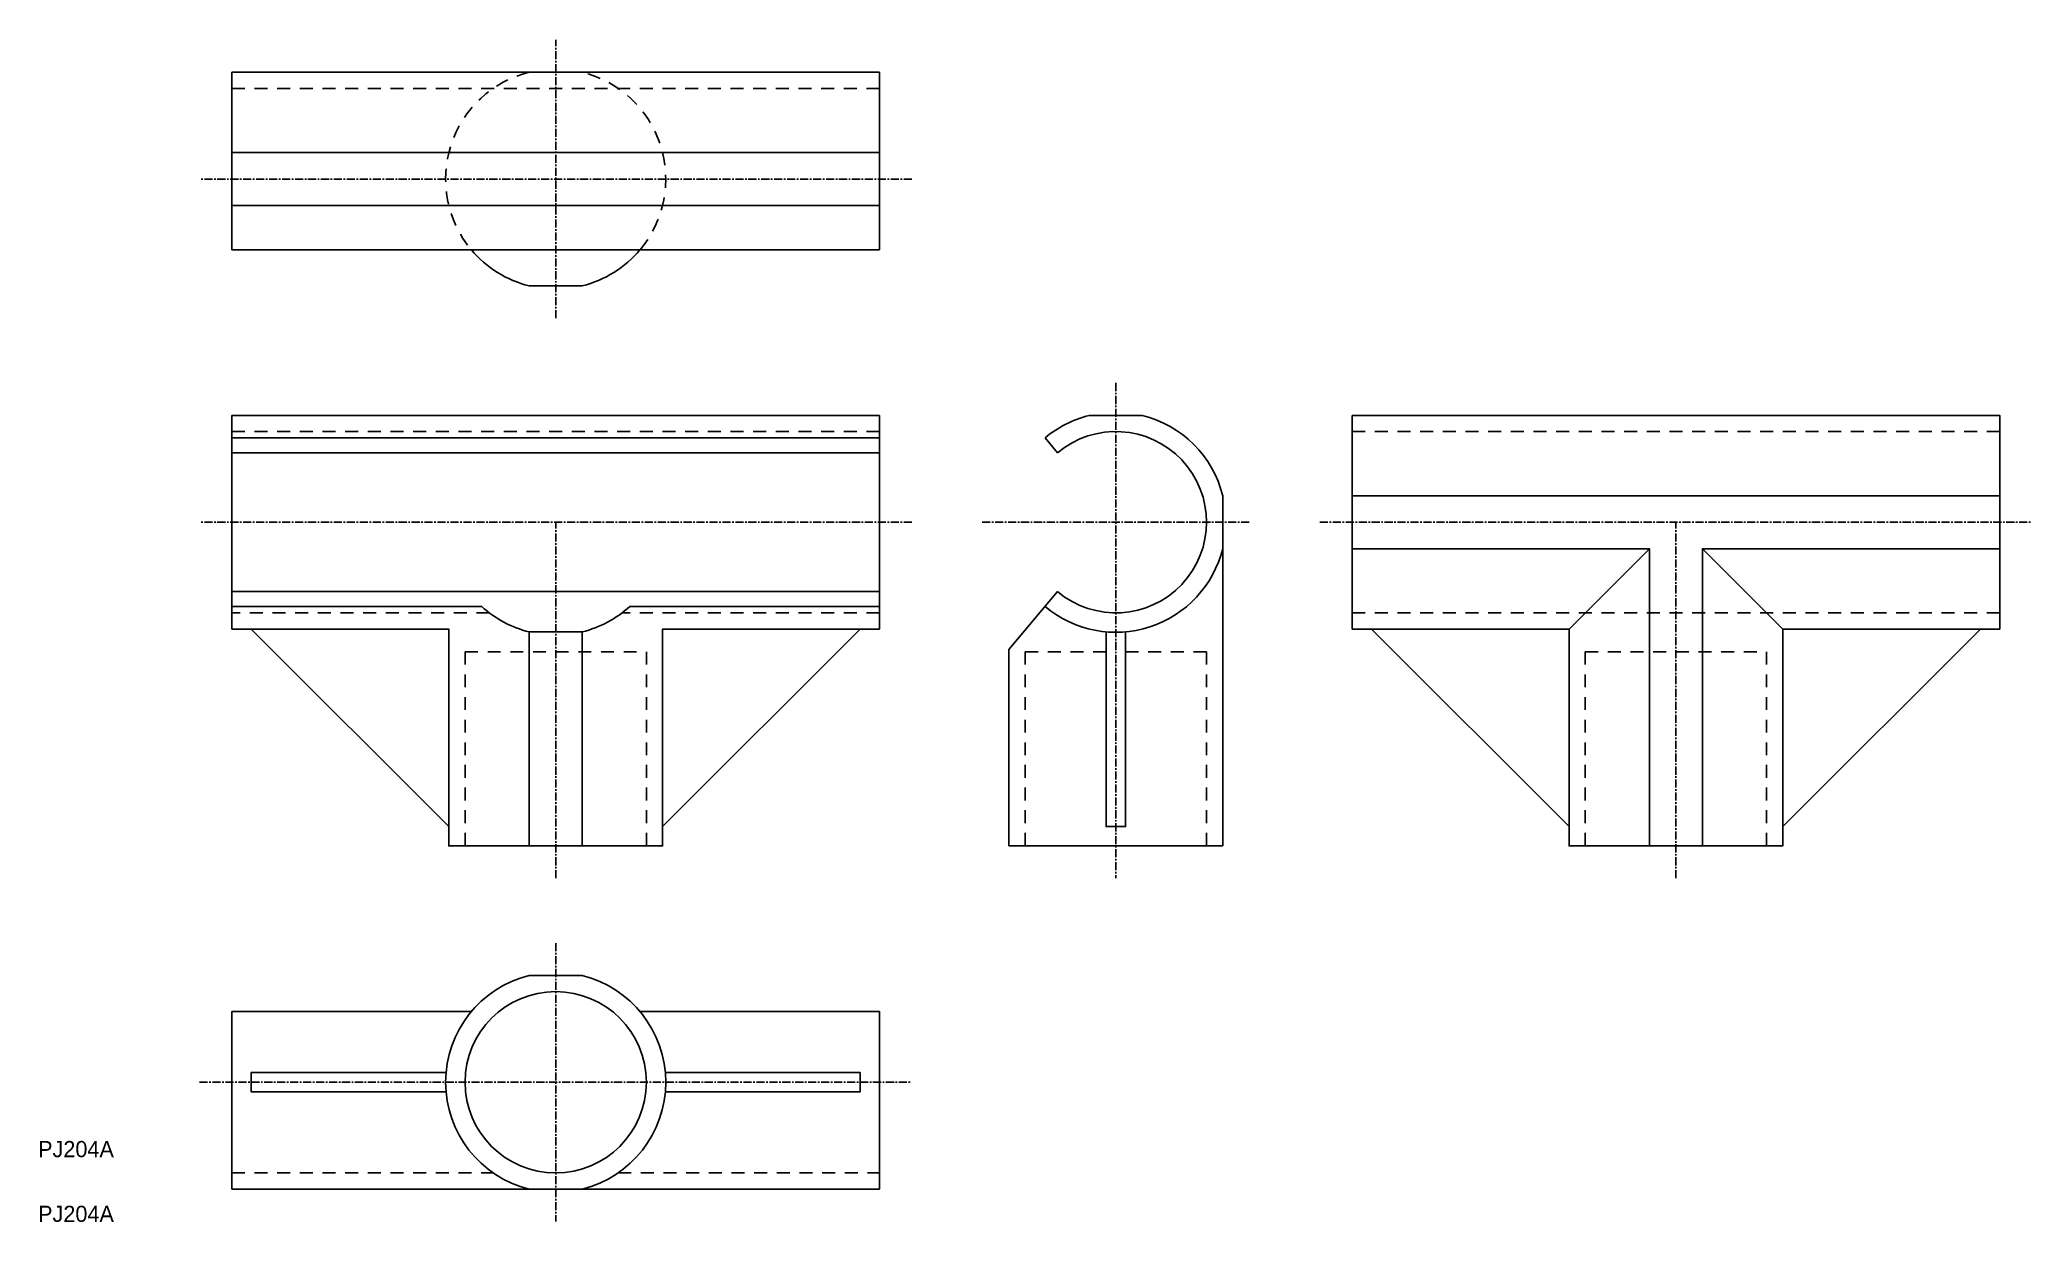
# Model space of a CAD drawing. Extents: x 0 to 308, y 0 to 183.
import ezdxf

# ---------------------------------------------------------------- set-up
doc = ezdxf.new("R2010")
doc.units = 0
doc.linetypes.add('CENTER', pattern=[2, 1.25, -0.25, 0.25, -0.25])
doc.linetypes.add('DASHED', pattern=[3.5, 2, -1.5])
doc.layers.get('0').update_dxf_attribs({"linetype": 'CONTINUOUS'})
doc.layers.add('CENTER', color=1, linetype='CENTER')

msp = doc.modelspace()

# ---------------------------------------------------------------- linework, layer by layer
at = {"color": 3, "linetype": 'DASHED'}
for p, q in [((129.93, 175.07), (29.93, 175.07)), ((129.93, 122.07), (29.93, 122.07)), ((302.93, 122.07), (202.93, 122.07)), ((69.69, 94.07), (29.93, 94.07)), ((129.93, 94.07), (90.18, 94.07)), ((302.93, 94.07), (202.93, 94.07)), ((65.93, 88.07), (93.93, 88.07)), ((65.93, 58.07), (65.93, 88.07)), ((93.93, 58.07), (93.93, 88.07)), ((152.43, 88.07), (164.93, 88.07)), ((152.43, 88.07), (152.43, 58.07)), ((167.93, 88.07), (180.43, 88.07)), ((180.43, 88.07), (180.43, 58.07)), ((238.93, 88.07), (266.93, 88.07)), ((238.93, 58.07), (238.93, 88.07)), ((266.93, 58.07), (266.93, 88.07)), ((29.93, 7.57), (70.29, 7.57)), ((89.57, 7.57), (129.93, 7.57))]:
    msp.add_line(p, q, dxfattribs=at)
at = {"color": 7, "linetype": 'CONTINUOUS'}
for p, q in [((129.93, 165.16), (29.93, 165.16)), ((129.93, 156.97), (29.93, 156.97)), ((170.52, 124.57), (162.34, 124.57)), ((129.93, 121.09), (29.93, 121.09)), ((155.5, 121.09), (157.43, 118.79)), ((129.93, 118.79), (29.93, 118.79)), ((182.93, 58.07), (182.93, 112.16)), ((129.93, 97.34), (29.93, 97.34)), ((157.43, 97.34), (149.93, 88.4)), ((32.93, 91.57), (63.43, 61.07)), ((75.84, 91.13), (75.84, 58.07)), ((84.02, 91.13), (84.02, 58.07)), ((126.93, 91.57), (96.43, 61.07)), ((149.93, 88.4), (149.93, 58.07)), ((149.93, 58.07), (182.93, 58.07))]:
    msp.add_line(p, q, dxfattribs=at)
for p, q in [((202.93, 112.16), (302.93, 112.16)), ((236.43, 91.57), (248.84, 103.97)), ((269.43, 91.57), (257.02, 103.97)), ((205.93, 91.57), (236.43, 61.07)), ((299.93, 91.57), (269.43, 61.07))]:
    msp.add_line(p, q)
for points in [[(29.93, 150.14), (129.93, 150.14), (129.93, 177.57), (29.93, 177.57)], [(129.93, 124.57), (29.93, 124.57), (29.93, 91.57), (63.43, 91.57), (63.43, 58.07), (96.43, 58.07), (96.43, 91.57), (129.93, 91.57)]]:
    msp.add_lwpolyline(points, close=True, dxfattribs=at)
for points in [[(66.91, 150.14, 0.158695), (75.84, 144.57), (84.02, 144.57, 0.158695), (92.95, 150.14)], [(129.93, 95.04), (91.36, 95.04, -0.124081), (84.02, 91.13), (75.84, 91.13, -0.124081), (68.51, 95.04), (29.93, 95.04)], [(84.02, 5.07, 0.782262), (84.02, 38.07), (75.84, 38.07, 0.782262), (75.84, 5.07)]]:
    msp.add_lwpolyline(points, format="xyb", dxfattribs=at)
msp.add_lwpolyline([(202.93, 124.57), (302.93, 124.57), (302.93, 91.57), (269.43, 91.57), (269.43, 58.07), (236.43, 58.07), (236.43, 91.57), (202.93, 91.57)], close=True)
for points in [[(202.93, 103.97), (248.84, 103.97), (248.84, 58.07)], [(302.93, 103.97), (257.02, 103.97), (257.02, 58.07)]]:
    msp.add_lwpolyline(points)
for points in [[(164.93, 91.13), (164.93, 61.07), (167.93, 61.07), (167.93, 91.13)], [(92.95, 32.49), (129.93, 32.49), (129.93, 5.07), (29.93, 5.07), (29.93, 32.49), (66.91, 32.49)], [(63, 20.07), (32.93, 20.07), (32.93, 23.07), (63, 23.07)], [(96.86, 20.07), (126.93, 20.07), (126.93, 23.07), (96.86, 23.07)]]:
    msp.add_lwpolyline(points, dxfattribs=at)
msp.add_circle((79.93, 21.57), 14, dxfattribs=at)
at = {"color": 3, "linetype": 'DASHED'}
for start, end in [(103.9306, 220), (320, 76.0694)]:
    msp.add_arc((79.93, 161.07), 17, start, end, dxfattribs=at)
at = {"color": 7, "linetype": 'CONTINUOUS'}
for radius, start, end in [(17, 103.9305, 130), (17, 13.9306, 76.0694), (14, 230, 130), (17, 230, 346.0694)]:
    msp.add_arc((166.43, 108.07), radius, start, end, dxfattribs=at)
at = {"layer": 'CENTER', "color": 1, "linetype": 'CENTER'}
for p, q in [((79.93, 139.57), (79.93, 182.57)), ((134.93, 161.07), (24.93, 161.07)), ((166.43, 129.57), (166.43, 53.07)), ((134.93, 108.07), (24.93, 108.07)), ((79.93, 53.07), (79.93, 108.07)), ((145.78, 108.07), (187.08, 108.07)), ((79.93, 43.07), (79.93, 0.07)), ((24.93, 21.57), (134.93, 21.57))]:
    msp.add_line(p, q, dxfattribs=at)
at = {"layer": 'CENTER'}
for p, q in [((197.93, 108.07), (307.93, 108.07)), ((252.93, 53.07), (252.93, 108.07))]:
    msp.add_line(p, q, dxfattribs=at)

# ---------------------------------------------------------------- texts
at = {"color": 7, "linetype": 'CONTINUOUS'}
for p in [(0, 10), (0, 0)]:
    msp.add_text('PJ204A', height=2.5, dxfattribs=at).set_placement(p)

doc.saveas('drawing.dxf')
